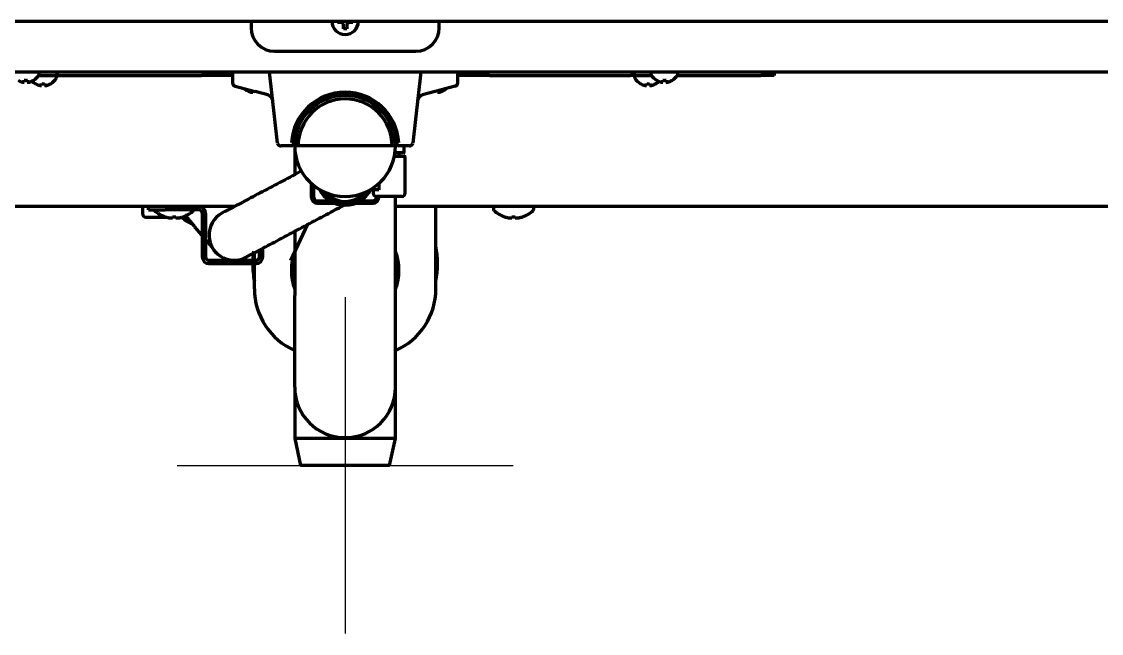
# Model space of a CAD drawing. Header units: inches. Extents: x -3055 to 7244, y 299 to 5591.
# Drawn here: x 3146.9 to 3468.1, y 1977.6 to 2159.6 of the extents above; entities that cross this region are included whole.
import ezdxf

# ---------------------------------------------------------------- set-up
doc = ezdxf.new("R2010")
doc.units = ezdxf.units.IN

# ---------------------------------------------------------------- blocks, each defined once
blk = doc.blocks.new('A$C0B5A562A')
at = {"color": 6}
for p, q in [((0, 50), (0, -50)), ((-50, 0), (50, 0))]:
    blk.add_line(p, q, dxfattribs=at)

msp = doc.modelspace()

# ---------------------------------------------------------------- linework, layer by layer
at = {"linetype": 'Continuous', "lineweight": 70}
for p, q in [((3517.92, 2159.63), (2970.32, 2159.63)), ((3215.12, 2159.63), (3215.12, 2157.82)), ((3240.82, 2159.32), (3240.82, 2159.63)), ((3245.42, 2159.63), (3245.42, 2159.32)), ((3271.12, 2157.82), (3271.12, 2159.63)), ((3222.12, 2150.82), (3264.12, 2150.82)), ((3610.52, 2144.62), (2875.72, 2144.62)), ((3151.94, 2143.62), (3157.46, 2143.62)), ((3152.12, 2144.02), (3152.12, 2144.22)), ((3157.26, 2143.02), (3157.26, 2143.22)), ((3157.46, 2144.62), (3157.46, 2143.62)), ((3157.46, 2143.62), (3158.46, 2143.62)), ((3158.46, 2143.62), (3200.43, 2143.62)), ((3201.84, 2143.62), (3200.43, 2143.62)), ((3202.67, 2143.62), (3201.84, 2143.62)), ((3204.09, 2143.62), (3202.67, 2143.62)), ((3209.62, 2143.62), (3204.09, 2143.62)), ((3209.62, 2144.62), (3209.62, 2141.39)), ((3223.02, 2123.51), (3220.62, 2144.62)), ((3265.62, 2144.62), (3263.22, 2123.51)), ((3276.62, 2141.39), (3276.62, 2144.62)), ((3282.43, 2143.62), (3276.62, 2143.62)), ((3283.84, 2143.62), (3282.43, 2143.62)), ((3284.67, 2143.62), (3283.84, 2143.62)), ((3286.09, 2143.62), (3284.67, 2143.62)), ((3286.09, 2143.62), (3328.06, 2143.62)), ((3329.06, 2143.62), (3328.06, 2143.62)), ((3329.06, 2144.62), (3329.06, 2143.62)), ((3329.06, 2143.62), (3334.3, 2143.62)), ((3329.26, 2143.22), (3329.26, 2143.02)), ((3334.12, 2144.22), (3334.12, 2144.02)), ((3341.94, 2143.62), (3366.76, 2143.62)), ((3342.12, 2144.02), (3342.12, 2144.22)), ((3370.76, 2143.62), (3366.76, 2143.62)), ((3370.76, 2144.62), (3370.76, 2143.62)), ((3150.42, 2142.18), (3150.42, 2142.15)), ((3150.96, 2141.15), (3150.96, 2141.18)), ((3155.56, 2141.18), (3155.56, 2141.15)), ((3210.36, 2140.42), (3216.36, 2138.82)), ((3275.88, 2140.42), (3269.88, 2138.82)), ((3330.96, 2141.15), (3330.96, 2141.18)), ((3335.56, 2141.18), (3335.56, 2141.15)), ((3335.82, 2142.15), (3335.82, 2142.18)), ((3340.42, 2142.18), (3340.42, 2142.15)), ((3213.82, 2139.15), (3213.82, 2139.18)), ((3220.12, 2137.81), (3216.36, 2138.82)), ((3220.73, 2137.53), (3220.8, 2137.48)), ((3220.75, 2137.51), (3220.81, 2137.47)), ((3269.88, 2138.82), (3266.12, 2137.81)), ((3272.42, 2139.18), (3272.42, 2139.15)), ((3226.02, 2122.62), (3224.01, 2122.62)), ((3227.13, 2122.62), (3226.02, 2122.62)), ((3258.12, 2122.62), (3228.12, 2122.62)), ((3228.12, 2122.62), (3228.12, 2114.11)), ((3243.12, 2122.63), (3243.12, 2122.62)), ((3243.12, 2122.62), (3243.12, 2122.63)), ((3260.47, 2120.62), (3257.98, 2120.62)), ((3258.11, 2123.12), (3258.66, 2123.12)), ((3260.22, 2122.62), (3259.11, 2122.62)), ((3259.22, 2119.62), (3259.22, 2120.62)), ((3262.23, 2122.62), (3260.22, 2122.62)), ((3260.72, 2120.87), (3260.72, 2122.62)), ((3257.82, 2119.62), (3260.72, 2119.62)), ((3260.97, 2108.62), (3260.97, 2119.37)), ((3233.12, 2107.32), (3233.12, 2111.44)), ((3233.82, 2107.32), (3233.82, 2110.85)), ((3253.12, 2111.44), (3253.12, 2109.62)), ((3251.12, 2109.62), (3251.12, 2109.93)), ((3253.12, 2109.62), (3251.12, 2109.62)), ((3251.47, 2109.62), (3251.47, 2108.62)), ((3252.42, 2107.32), (3252.42, 2107.62)), ((3259.97, 2107.62), (3252.47, 2107.62)), ((3253.12, 2107.32), (3253.12, 2107.62)), ((3258.12, 2078.11), (3258.12, 2107.62)), ((3210.25, 2104.62), (2914.63, 2104.62)), ((3182.82, 2104.62), (3182.82, 2102.49)), ((3184.62, 2103.62), (3184.62, 2104.62)), ((3234.82, 2106.32), (3238.57, 2106.32)), ((3234.82, 2105.62), (3239.96, 2105.62)), ((3239.85, 2106.32), (3241.4, 2106.32)), ((3244.84, 2106.32), (3246.39, 2106.32)), ((3246.27, 2105.62), (3251.42, 2105.62)), ((3247.66, 2106.32), (3251.42, 2106.32)), ((3571.61, 2104.62), (3258.12, 2104.62)), ((3270.12, 2080.12), (3270.12, 2104.62)), ((3183.82, 2101.49), (3189.84, 2101.49)), ((3184.62, 2103.62), (3189.62, 2103.62)), ((3186.29, 2103.62), (3186.4, 2103.47)), ((3189.49, 2101.6), (3189.49, 2101.58)), ((3199.62, 2103.62), (3189.62, 2103.62)), ((3191.74, 2101.28), (3191.74, 2101.6)), ((3191.74, 2101.58), (3191.78, 2101.6)), ((3192.74, 2101.6), (3192.74, 2101.28)), ((3194.99, 2101.6), (3194.99, 2101.58)), ((3198.09, 2103.47), (3198.2, 2103.62)), ((3200.62, 2102.62), (3200.62, 2089.62)), ((3201.62, 2102.62), (3201.62, 2089.62)), ((3287.24, 2104.12), (3287.24, 2103.83)), ((3290.49, 2101.6), (3290.49, 2101.58)), ((3292.74, 2101.28), (3292.74, 2101.6)), ((3293.74, 2101.6), (3293.74, 2101.28)), ((3295.99, 2101.6), (3295.99, 2101.58)), ((3299.24, 2103.83), (3299.24, 2104.12)), ((3226.99, 2088.52), (3232.06, 2099.4)), ((3228.12, 2097.23), (3228.12, 2078.11)), ((3217.62, 2089.62), (3217.62, 2091.66)), ((3218.62, 2089.62), (3218.62, 2092.19)), ((3202.62, 2088.62), (3216.62, 2088.62)), ((3216.12, 2088.62), (3216.12, 2090.87)), ((3227.35, 2088.35), (3228.12, 2088)), ((3202.62, 2087.62), (3216.62, 2087.62)), ((3216.12, 2080.12), (3216.12, 2087.62)), ((3228.12, 2050.86), (3228.12, 2078.11)), ((3258.12, 2050.86), (3258.12, 2078.11)), ((3228.12, 2050.86), (3228.12, 2035.62)), ((3258.12, 2035.62), (3258.12, 2050.86)), ((3228.12, 2035.62), (3229.87, 2027.62)), ((3258.12, 2035.62), (3228.12, 2035.62)), ((3256.37, 2027.62), (3258.12, 2035.62)), ((3256.37, 2027.62), (3229.87, 2027.62))]:
    msp.add_line(p, q, dxfattribs=at)
msp.add_circle((3243.12, 2144.62), 0.0025, dxfattribs=at)
for centre, radius, start, end in [((3243.12, 2159.82), 4, 182.8181, 357.1875), ((3147.92, 2146.24), 4.8, 301.3727, 329.6988), ((3151.72, 2144.22), 0.4, 0, 90), ((3151.72, 2144.02), 0.4, 329.6988, 0), ((3153.06, 2145.24), 4.8, 301.3727, 329.6988), ((3156.86, 2143.22), 0.4, 0, 90), ((3156.86, 2143.02), 0.4, 329.6988, 0), ((3329.66, 2143.22), 0.4, 90, 180), ((3329.66, 2143.02), 0.4, 180, 210.3012), ((3333.46, 2145.24), 4.8, 210.3012, 238.6273), ((3334.52, 2144.22), 0.4, 90, 180), ((3334.52, 2144.02), 0.4, 180, 210.3012), ((3338.32, 2146.24), 4.8, 210.3012, 238.6273), ((3337.92, 2146.24), 4.8, 301.3727, 329.6988), ((3341.72, 2144.22), 0.4, 0, 90), ((3341.72, 2144.02), 0.4, 329.6988, 0), ((3153.46, 2145.24), 4.8, 223.6313, 238.6273), ((3210.62, 2141.39), 1, 180.4681, 255), ((3216.32, 2143.24), 4.8, 227.6779, 238.6273), ((3269.92, 2143.24), 4.8, 301.3727, 312.3221), ((3275.62, 2141.39), 1, 285, 359.332), ((3333.06, 2145.24), 4.8, 301.3727, 315.4707), ((3219.6, 2135.88), 2, 6.4831, 75), ((3243.12, 2122.61), 16, 3.5203, 176.4797), ((3243.12, 2122.62), 15.5, 3.5203, 176.4797), ((3243.12, 2122.62), 15, 0, 180), ((3243.12, 2122.62), 14, 0, 180), ((3266.64, 2135.88), 2, 105, 173.5169), ((3224.01, 2123.62), 1, 186.4831, 270), ((3262.23, 2123.62), 1, 270, 353.5169), ((3227.13, 2123.12), 0.5, 270, 358.2092), ((3243.12, 2122.62), 15, 180, 0), ((3259.11, 2123.12), 0.5, 181.7908, 270), ((3260.47, 2120.87), 0.25, 270, 0), ((3260.72, 2119.37), 0.25, 0, 90), ((3243.12, 2113.62), 8.6, 206.9044, 333.0956), ((3243.12, 2113.62), 8, 213.75, 326.25), ((3252.47, 2108.62), 1, 180, 270), ((3259.97, 2108.62), 1, 270, 0), ((3199.62, 2102.62), 2, 0, 90), ((3234.82, 2107.32), 1.7, 180, 270), ((3234.82, 2107.32), 1, 180, 270), ((3251.42, 2107.32), 1.7, 270, 0), ((3251.42, 2107.32), 1, 270, 0), ((3287.74, 2104.12), 0.5, 90, 180), ((3298.74, 2104.12), 0.5, 0, 90), ((3183.82, 2102.49), 1, 180, 270), ((3192.24, 2109.57), 8.45, 226.2253, 251.0075), ((3192.24, 2109.57), 8.44, 250.9729, 259.3378), ((3192.24, 2109.57), 7.99, 266.4122, 273.5878), ((3192.24, 2109.57), 8.44, 280.6622, 289.0271), ((3200.67, 2107.49), 8.6, 224.5106, 248.895), ((3192.24, 2109.57), 8.45, 288.9925, 313.7747), ((3200.67, 2107.49), 8, 226.7831, 238.1175), ((3199.62, 2102.62), 1, 0, 90), ((3210.12, 2096.12), 7.5, 111.6281, 300.1219), ((3287.74, 2103.83), 0.5, 180, 226.2253), ((3293.24, 2109.57), 8.45, 226.2253, 251.0075), ((3293.24, 2109.57), 8.44, 250.9729, 259.3378), ((3293.24, 2109.57), 7.99, 266.4122, 273.5878), ((3293.24, 2109.57), 8.44, 280.6622, 289.0271), ((3293.24, 2109.57), 8.45, 288.9925, 313.7747), ((3298.74, 2103.83), 0.5, 313.7747, 0), ((3243.12, 2087.62), 27.5, 349.0537, 10.9406), ((3202.62, 2089.62), 2, 180, 270), ((3202.62, 2089.62), 1, 180, 270), ((3243.12, 2087.62), 27.5, 172.3106, 177.9187), ((3216.62, 2089.62), 2, 270, 0), ((3216.62, 2089.62), 1, 270, 0), ((3243.12, 2085.62), 16, 159.6378, 200.3673), ((3243.12, 2085.62), 16, 339.6327, 20.3622), ((3243.12, 2087.62), 27.5, 180, 190.9462), ((3236.12, 2080.12), 20, 180, 246.4214), ((3250.12, 2080.12), 20, 293.5786, 0), ((3243.12, 2050.86), 15, 180, 0)]:
    msp.add_arc(centre, radius, start, end, dxfattribs=at)
for centre, major_axis, ratio, start_param, end_param in [((3222.12, 2157.82), (-4.95, -4.95), 0.999695, 5.497939, 7.068431), ((3264.12, 2157.82), (4.95, -4.95), 0.999695, 5.497939, 7.068431), ((3243.12, 2113.62), (1.92, -7.25), 1, 5.160479, 6.283185), ((3243.12, 2113.62), (1.92, -7.25), 1, 0, 0.603697), ((3191.21, 2109.57), (0, -8.32), 0.707107, 6.192956, 6.373415), ((3193.27, 2109.57), (0, 8.32), 0.707107, 3.051363, 3.231822), ((3292.21, 2109.57), (0, -8.32), 0.707107, 6.192956, 6.373415), ((3294.27, 2109.57), (0, 8.32), 0.707107, 3.051363, 3.231822)]:
    msp.add_ellipse(centre, major_axis=major_axis, ratio=ratio, start_param=start_param, end_param=end_param, dxfattribs=at)
for points in [[(3242.12, 2159.32), (3242.06, 2159.32), (3241.96, 2159.32), (3241.79, 2159.32), (3241.64, 2159.32), (3241.48, 2159.32), (3241.33, 2159.32), (3241.17, 2159.32), (3241.01, 2159.32), (3240.88, 2159.32), (3240.82, 2159.32)], [(3242.62, 2158.82), (3242.59, 2158.85), (3242.54, 2158.9), (3242.47, 2158.97), (3242.4, 2159.05), (3242.33, 2159.12), (3242.26, 2159.19), (3242.19, 2159.25), (3242.14, 2159.3), (3242.12, 2159.32)], [(3244.12, 2159.32), (3244.09, 2159.3), (3244.05, 2159.25), (3243.98, 2159.18), (3243.9, 2159.11), (3243.83, 2159.04), (3243.76, 2158.97), (3243.69, 2158.89), (3243.64, 2158.85), (3243.62, 2158.82)], [(3243.62, 2158.82), (3243.62, 2158.77), (3243.62, 2158.66), (3243.62, 2158.5), (3243.62, 2158.34), (3243.62, 2158.19), (3243.62, 2158.03), (3243.62, 2157.88), (3243.62, 2157.71), (3243.62, 2157.59), (3243.62, 2157.52)], [(3243.62, 2157.52), (3243.45, 2157.52), (3243.12, 2157.52), (3242.79, 2157.52), (3242.62, 2157.52)], [(3147.12, 2141.63), (3147.14, 2141.62), (3147.19, 2141.62), (3147.26, 2141.61), (3147.33, 2141.61), (3147.4, 2141.61), (3147.48, 2141.61), (3147.55, 2141.62), (3147.59, 2141.62), (3147.62, 2141.63)], [(3147.62, 2141.63), (3147.62, 2141.64), (3147.62, 2141.67), (3147.62, 2141.72), (3147.62, 2141.78), (3147.62, 2141.84), (3147.62, 2141.91), (3147.62, 2141.98), (3147.62, 2142.07), (3147.62, 2142.14), (3147.62, 2142.18)], [(3147.62, 2142.18), (3147.79, 2142.16), (3148.12, 2142.13), (3148.45, 2142.16), (3148.62, 2142.18)], [(3148.62, 2141.63), (3148.64, 2141.62), (3148.7, 2141.62), (3148.77, 2141.61), (3148.84, 2141.61), (3148.91, 2141.61), (3148.98, 2141.61), (3149.05, 2141.62), (3149.1, 2141.62), (3149.12, 2141.63)], [(3149.12, 2141.63), (3149.17, 2141.64), (3149.28, 2141.67), (3149.44, 2141.72), (3149.6, 2141.78), (3149.76, 2141.84), (3149.91, 2141.91), (3150.07, 2141.98), (3150.23, 2142.07), (3150.35, 2142.14), (3150.42, 2142.18)], [(3152.26, 2140.63), (3152.28, 2140.62), (3152.33, 2140.62), (3152.4, 2140.61), (3152.47, 2140.61), (3152.54, 2140.61), (3152.62, 2140.61), (3152.69, 2140.62), (3152.73, 2140.62), (3152.76, 2140.63)], [(3152.76, 2140.63), (3152.76, 2140.64), (3152.76, 2140.67), (3152.76, 2140.72), (3152.76, 2140.78), (3152.76, 2140.84), (3152.76, 2140.91), (3152.76, 2140.98), (3152.76, 2141.07), (3152.76, 2141.14), (3152.76, 2141.18)], [(3152.76, 2141.18), (3152.93, 2141.16), (3153.26, 2141.13), (3153.59, 2141.16), (3153.76, 2141.18)], [(3153.76, 2140.63), (3153.78, 2140.62), (3153.84, 2140.62), (3153.91, 2140.61), (3153.98, 2140.61), (3154.05, 2140.61), (3154.12, 2140.61), (3154.19, 2140.62), (3154.24, 2140.62), (3154.26, 2140.63)], [(3154.26, 2140.63), (3154.31, 2140.64), (3154.42, 2140.67), (3154.58, 2140.72), (3154.74, 2140.78), (3154.9, 2140.84), (3155.05, 2140.91), (3155.2, 2140.98), (3155.37, 2141.07), (3155.49, 2141.14), (3155.56, 2141.18)], [(3332.26, 2140.63), (3332.28, 2140.62), (3332.33, 2140.62), (3332.4, 2140.61), (3332.47, 2140.61), (3332.54, 2140.61), (3332.62, 2140.61), (3332.69, 2140.62), (3332.73, 2140.62), (3332.76, 2140.63)], [(3332.76, 2140.63), (3332.76, 2140.64), (3332.76, 2140.67), (3332.76, 2140.72), (3332.76, 2140.78), (3332.76, 2140.84), (3332.76, 2140.91), (3332.76, 2140.98), (3332.76, 2141.07), (3332.76, 2141.14), (3332.76, 2141.18)], [(3332.76, 2141.18), (3332.93, 2141.16), (3333.26, 2141.13), (3333.59, 2141.16), (3333.76, 2141.18)], [(3333.76, 2140.63), (3333.78, 2140.62), (3333.84, 2140.62), (3333.91, 2140.61), (3333.98, 2140.61), (3334.05, 2140.61), (3334.12, 2140.61), (3334.19, 2140.62), (3334.24, 2140.62), (3334.26, 2140.63)], [(3334.26, 2140.63), (3334.31, 2140.64), (3334.42, 2140.67), (3334.58, 2140.72), (3334.74, 2140.78), (3334.9, 2140.84), (3335.05, 2140.91), (3335.2, 2140.98), (3335.37, 2141.07), (3335.49, 2141.14), (3335.56, 2141.18)], [(3337.12, 2141.63), (3337.14, 2141.62), (3337.19, 2141.62), (3337.26, 2141.61), (3337.33, 2141.61), (3337.4, 2141.61), (3337.48, 2141.61), (3337.55, 2141.62), (3337.59, 2141.62), (3337.62, 2141.63)], [(3337.62, 2141.63), (3337.62, 2141.64), (3337.62, 2141.67), (3337.62, 2141.72), (3337.62, 2141.78), (3337.62, 2141.84), (3337.62, 2141.91), (3337.62, 2141.98), (3337.62, 2142.07), (3337.62, 2142.14), (3337.62, 2142.18)], [(3337.62, 2142.18), (3337.79, 2142.16), (3338.12, 2142.13), (3338.45, 2142.16), (3338.62, 2142.18)], [(3338.62, 2141.63), (3338.64, 2141.62), (3338.7, 2141.62), (3338.77, 2141.61), (3338.84, 2141.61), (3338.91, 2141.61), (3338.98, 2141.61), (3339.05, 2141.62), (3339.1, 2141.62), (3339.12, 2141.63)], [(3339.12, 2141.63), (3339.17, 2141.64), (3339.28, 2141.67), (3339.44, 2141.72), (3339.6, 2141.78), (3339.76, 2141.84), (3339.91, 2141.91), (3340.07, 2141.98), (3340.23, 2142.07), (3340.35, 2142.14), (3340.42, 2142.18)], [(3215.12, 2138.63), (3215.14, 2138.62), (3215.19, 2138.62), (3215.26, 2138.61), (3215.33, 2138.61), (3215.4, 2138.61), (3215.48, 2138.61), (3215.55, 2138.62), (3215.59, 2138.62), (3215.62, 2138.63)], [(3270.62, 2138.63), (3270.64, 2138.62), (3270.7, 2138.62), (3270.77, 2138.61), (3270.84, 2138.61), (3270.91, 2138.61), (3270.98, 2138.61), (3271.05, 2138.62), (3271.1, 2138.62), (3271.12, 2138.63)], [(3271.12, 2138.63), (3271.17, 2138.64), (3271.28, 2138.67), (3271.44, 2138.72), (3271.6, 2138.78), (3271.76, 2138.84), (3271.91, 2138.91), (3272.07, 2138.98), (3272.23, 2139.07), (3272.35, 2139.14), (3272.42, 2139.18)], [(3245.56, 2106.48), (3245.74, 2106.58), (3245.85, 2106.63), (3245.88, 2106.65)]]:
    msp.add_open_spline(points, degree=3, dxfattribs=at)
for points, knots in [([(3242.62, 2157.52), (3242.62, 2157.73), (3242.62, 2157.94), (3242.62, 2158.26), (3242.62, 2158.37), (3242.62, 2158.59), (3242.62, 2158.71), (3242.62, 2158.82)], [0, 0, 0, 0, 0.5, 0.5, 0.75, 0.75, 1, 1, 1, 1]), ([(3245.42, 2159.32), (3245.22, 2159.32), (3245.01, 2159.32), (3244.68, 2159.32), (3244.57, 2159.32), (3244.35, 2159.32), (3244.23, 2159.32), (3244.12, 2159.32)], [0, 0, 0, 0, 0.5, 0.5, 0.75, 0.75, 1, 1, 1, 1]), ([(3145.82, 2142.18), (3146.02, 2142.05), (3146.23, 2141.95), (3146.56, 2141.81), (3146.67, 2141.77), (3146.89, 2141.69), (3147, 2141.66), (3147.12, 2141.63)], [0, 0, 0, 0, 0.5, 0.5, 0.75, 0.75, 1, 1, 1, 1]), ([(3148.62, 2142.18), (3148.62, 2142.05), (3148.62, 2141.95), (3148.62, 2141.81), (3148.62, 2141.77), (3148.62, 2141.69), (3148.62, 2141.66), (3148.62, 2141.63)], [0, 0, 0, 0, 0.5, 0.5, 0.75, 0.75, 1, 1, 1, 1]), ([(3150.96, 2141.18), (3151.16, 2141.05), (3151.37, 2140.95), (3151.7, 2140.81), (3151.81, 2140.77), (3152.03, 2140.69), (3152.14, 2140.66), (3152.26, 2140.63)], [0, 0, 0, 0, 0.5, 0.5, 0.75, 0.75, 1, 1, 1, 1]), ([(3153.76, 2141.18), (3153.76, 2141.05), (3153.76, 2140.95), (3153.76, 2140.81), (3153.76, 2140.77), (3153.76, 2140.69), (3153.76, 2140.66), (3153.76, 2140.63)], [0, 0, 0, 0, 0.5, 0.5, 0.75, 0.75, 1, 1, 1, 1]), ([(3330.96, 2141.18), (3331.16, 2141.05), (3331.37, 2140.95), (3331.7, 2140.81), (3331.81, 2140.77), (3332.03, 2140.69), (3332.14, 2140.66), (3332.26, 2140.63)], [0, 0, 0, 0, 0.5, 0.5, 0.75, 0.75, 1, 1, 1, 1]), ([(3333.76, 2141.18), (3333.76, 2141.05), (3333.76, 2140.95), (3333.76, 2140.81), (3333.76, 2140.77), (3333.76, 2140.69), (3333.76, 2140.66), (3333.76, 2140.63)], [0, 0, 0, 0, 0.5, 0.5, 0.75, 0.75, 1, 1, 1, 1]), ([(3335.82, 2142.18), (3336.02, 2142.05), (3336.23, 2141.95), (3336.56, 2141.81), (3336.67, 2141.77), (3336.89, 2141.69), (3337, 2141.66), (3337.12, 2141.63)], [0, 0, 0, 0, 0.5, 0.5, 0.75, 0.75, 1, 1, 1, 1]), ([(3338.62, 2142.18), (3338.62, 2142.05), (3338.62, 2141.95), (3338.62, 2141.81), (3338.62, 2141.77), (3338.62, 2141.69), (3338.62, 2141.66), (3338.62, 2141.63)], [0, 0, 0, 0, 0.5, 0.5, 0.75, 0.75, 1, 1, 1, 1]), ([(3213.82, 2139.18), (3214.02, 2139.05), (3214.23, 2138.95), (3214.56, 2138.81), (3214.67, 2138.77), (3214.89, 2138.69), (3215, 2138.66), (3215.12, 2138.63)], [0, 0, 0, 0, 0.5, 0.5, 0.75, 0.75, 1, 1, 1, 1]), ([(3220.48, 2137.67), (3220.46, 2137.68), (3220.44, 2137.69), (3220.38, 2137.72), (3220.33, 2137.74), (3220.23, 2137.78), (3220.18, 2137.79), (3220.12, 2137.81)], [0, 0, 0, 0, 0.190611, 0.190611, 0.595306, 0.595306, 1, 1, 1, 1]), ([(3227.65, 2123.58), (3227.65, 2123.54), (3227.64, 2123.51), (3227.64, 2123.47), (3227.64, 2123.45), (3227.64, 2123.42), (3227.64, 2123.39), (3227.64, 2123.36), (3227.63, 2123.34), (3227.63, 2123.32), (3227.63, 2123.29), (3227.63, 2123.26), (3227.63, 2123.22), (3227.63, 2123.2), (3227.63, 2123.18), (3227.63, 2123.17), (3227.63, 2123.15), (3227.63, 2123.15), (3227.63, 2123.13), (3227.63, 2123.12), (3227.63, 2123.11), (3227.63, 2123.11), (3227.63, 2123.11)], [0, 0, 0, 0, 0.125713, 0.125713, 0.188569, 0.188569, 0.251425, 0.314281, 0.314281, 0.377138, 0.377138, 0.50285, 0.50285, 0.628563, 0.628563, 0.691419, 0.691419, 0.754275, 0.754275, 0.879988, 0.879988, 1, 1, 1, 1]), ([(3258.61, 2123.11), (3258.61, 2123.11), (3258.61, 2123.11), (3258.61, 2123.12), (3258.61, 2123.12), (3258.61, 2123.13), (3258.61, 2123.14), (3258.61, 2123.15), (3258.61, 2123.17), (3258.61, 2123.18), (3258.61, 2123.2), (3258.61, 2123.22), (3258.61, 2123.26), (3258.6, 2123.29), (3258.6, 2123.32), (3258.6, 2123.34), (3258.6, 2123.36), (3258.6, 2123.38), (3258.6, 2123.42), (3258.6, 2123.45), (3258.59, 2123.5), (3258.59, 2123.51), (3258.59, 2123.54), (3258.59, 2123.56), (3258.59, 2123.58)], [0, 0, 0, 0, 0.116053, 0.116053, 0.179192, 0.179192, 0.242331, 0.30547, 0.30547, 0.368609, 0.368609, 0.494887, 0.494887, 0.621166, 0.621166, 0.684305, 0.684305, 0.747444, 0.747444, 0.873722, 0.873722, 0.936861, 0.936861, 1, 1, 1, 1]), ([(3230.41, 2115.32), (3230.17, 2115.2), (3228.03, 2114.06), (3223.75, 2111.79), (3217.71, 2108.59), (3212.33, 2105.74), (3208.33, 2103.61), (3207.44, 2103.14), (3207.36, 2103.1)], [0, 0, 0, 0, 0.024621, 0.221769, 0.417997, 0.613169, 0.807046, 1, 1, 1, 1]), ([(3212.88, 2089.15), (3212.96, 2089.19), (3213.88, 2089.68), (3217.97, 2091.85), (3223.42, 2094.74), (3229.49, 2097.96), (3235.52, 2101.16), (3240.18, 2103.63), (3242.46, 2104.84), (3243.18, 2105.22)], [0, 0, 0, 0, 0.153323, 0.306339, 0.458673, 0.61031, 0.761241, 0.911359, 1, 1, 1, 1]), ([(3195.37, 2102.18), (3195.43, 2102.11), (3195.87, 2101.58), (3197.74, 2099.34), (3199.48, 2097.23), (3200.45, 2096.07), (3200.64, 2095.85)], [0, 0, 0, 0, 0.307735, 0.616468, 0.926166, 1, 1, 1, 1]), ([(3201.65, 2094.63), (3201.89, 2094.34), (3202.86, 2093.18), (3204.31, 2091.43), (3204.75, 2090.89), (3204.82, 2090.82)], [0, 0, 0, 0, 0.138332, 0.569014, 1, 1, 1, 1])]:
    msp.add_open_spline(points, degree=3, knots=knots, dxfattribs=at)

# ---------------------------------------------------------------- block references
msp.add_blockref('A$C0B5A562A', (3243.12, 2027.62))

doc.saveas('drawing.dxf')
